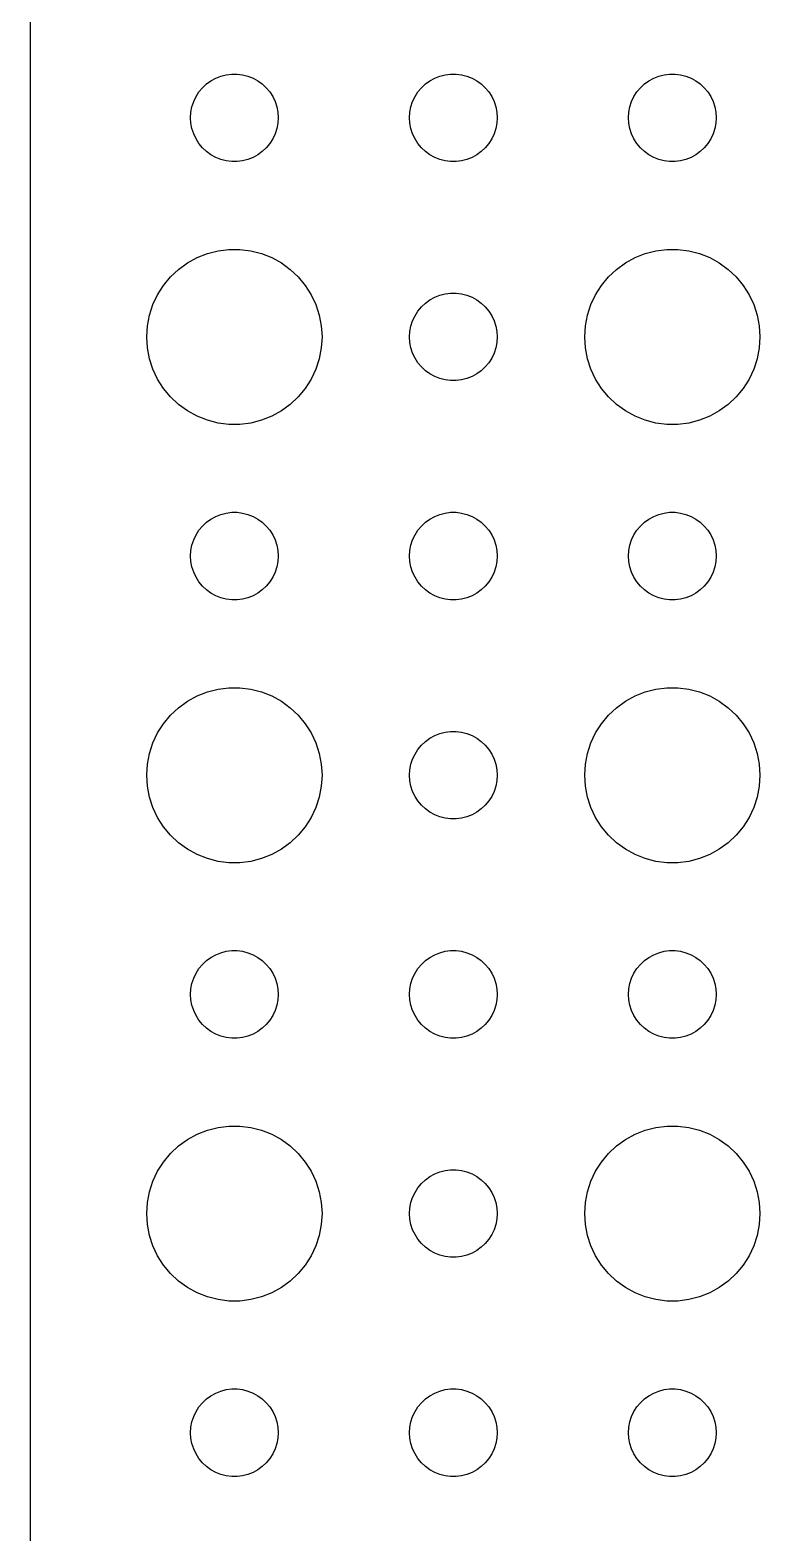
# Model space of a CAD drawing. Header units: metres. Extents: x -120 to 120, y -112 to 112.
# Drawn here: x -119.5 to -94.5, y -55.9 to -4.5 of the extents above; entities that cross this region are included whole.
import ezdxf

# ---------------------------------------------------------------- set-up
doc = ezdxf.new("R2010")
doc.units = ezdxf.units.M

msp = doc.modelspace()

# ---------------------------------------------------------------- linework, layer by layer
for p, q in [((-119.5, 107), (-119.5, -107)), ((-113.304, -6.23351), (-113.139, -6.14275)), ((-113.139, -6.14275), (-112.964, -6.07341)), ((-112.964, -6.07341), (-112.781, -6.02657)), ((-112.781, -6.02657), (-112.594, -6.00294)), ((-112.594, -6.00294), (-112.406, -6.00294)), ((-112.406, -6.00294), (-112.219, -6.02657)), ((-112.219, -6.02657), (-112.036, -6.07341)), ((-112.036, -6.07341), (-111.861, -6.14275)), ((-111.861, -6.14275), (-111.696, -6.23351)), ((-105.804, -6.23351), (-105.639, -6.14275)), ((-105.639, -6.14275), (-105.464, -6.07341)), ((-105.464, -6.07341), (-105.281, -6.02657)), ((-105.281, -6.02657), (-105.094, -6.00294)), ((-105.094, -6.00294), (-104.906, -6.00294)), ((-104.906, -6.00294), (-104.719, -6.02657)), ((-104.719, -6.02657), (-104.536, -6.07341)), ((-104.536, -6.07341), (-104.361, -6.14275)), ((-104.361, -6.14275), (-104.196, -6.23351)), ((-98.3037, -6.23351), (-98.1387, -6.14275)), ((-98.1387, -6.14275), (-97.9635, -6.07341)), ((-97.9635, -6.07341), (-97.7811, -6.02657)), ((-97.7811, -6.02657), (-97.5942, -6.00294)), ((-97.5942, -6.00294), (-97.4058, -6.00294)), ((-97.4058, -6.00294), (-97.2189, -6.02657)), ((-97.2189, -6.02657), (-97.0365, -6.07341)), ((-97.0365, -6.07341), (-96.8613, -6.14275)), ((-96.8613, -6.14275), (-96.6963, -6.23351)), ((-113.814, -6.77736), (-113.714, -6.61832)), ((-113.714, -6.61832), (-113.593, -6.47318)), ((-113.593, -6.47318), (-113.456, -6.34422)), ((-113.456, -6.34422), (-113.304, -6.23351)), ((-111.696, -6.23351), (-111.544, -6.34422)), ((-111.544, -6.34422), (-111.407, -6.47318)), ((-111.407, -6.47318), (-111.286, -6.61832)), ((-111.286, -6.61832), (-111.186, -6.77736)), ((-106.314, -6.77736), (-106.214, -6.61832)), ((-106.214, -6.61832), (-106.093, -6.47318)), ((-106.093, -6.47318), (-105.956, -6.34422)), ((-105.956, -6.34422), (-105.804, -6.23351)), ((-104.196, -6.23351), (-104.044, -6.34422)), ((-104.044, -6.34422), (-103.907, -6.47318)), ((-103.907, -6.47318), (-103.786, -6.61832)), ((-103.786, -6.61832), (-103.686, -6.77736)), ((-98.8145, -6.77736), (-98.7135, -6.61832)), ((-98.7135, -6.61832), (-98.5934, -6.47318)), ((-98.5934, -6.47318), (-98.4561, -6.34422)), ((-98.4561, -6.34422), (-98.3037, -6.23351)), ((-96.6963, -6.23351), (-96.5439, -6.34422)), ((-96.5439, -6.34422), (-96.4065, -6.47318)), ((-96.4065, -6.47318), (-96.2865, -6.61832)), ((-96.2865, -6.61832), (-96.1855, -6.77736)), ((-113.988, -7.312), (-113.953, -7.12695)), ((-113.953, -7.12695), (-113.895, -6.9478)), ((-113.895, -6.9478), (-113.814, -6.77736)), ((-111.186, -6.77736), (-111.105, -6.9478)), ((-111.105, -6.9478), (-111.047, -7.12695)), ((-111.047, -7.12695), (-111.012, -7.312)), ((-106.488, -7.312), (-106.453, -7.12695)), ((-106.453, -7.12695), (-106.395, -6.9478)), ((-106.395, -6.9478), (-106.314, -6.77736)), ((-103.686, -6.77736), (-103.605, -6.9478)), ((-103.605, -6.9478), (-103.547, -7.12695)), ((-103.547, -7.12695), (-103.512, -7.312)), ((-98.9882, -7.312), (-98.9529, -7.12695)), ((-98.9529, -7.12695), (-98.8947, -6.9478)), ((-98.8947, -6.9478), (-98.8145, -6.77736)), ((-96.1855, -6.77736), (-96.1053, -6.9478)), ((-96.1053, -6.9478), (-96.0471, -7.12695)), ((-96.0471, -7.12695), (-96.0118, -7.312)), ((-114, -7.5), (-113.988, -7.312)), ((-113.988, -7.68799), (-114, -7.5)), ((-113.953, -7.87303), (-113.988, -7.68799)), ((-111.012, -7.68799), (-111.047, -7.87303)), ((-111.012, -7.312), (-111, -7.5)), ((-111, -7.5), (-111.012, -7.68799)), ((-106.5, -7.5), (-106.488, -7.312)), ((-106.488, -7.68799), (-106.5, -7.5)), ((-106.453, -7.87303), (-106.488, -7.68799)), ((-103.512, -7.68799), (-103.547, -7.87303)), ((-103.512, -7.312), (-103.5, -7.5)), ((-103.5, -7.5), (-103.512, -7.68799)), ((-99, -7.5), (-98.9882, -7.312)), ((-98.9882, -7.68799), (-99, -7.5)), ((-98.9529, -7.87303), (-98.9882, -7.68799)), ((-96.0118, -7.68799), (-96.0471, -7.87303)), ((-96.0118, -7.312), (-96, -7.5)), ((-96, -7.5), (-96.0118, -7.68799)), ((-113.895, -8.05219), (-113.953, -7.87303)), ((-113.814, -8.22263), (-113.895, -8.05219)), ((-113.714, -8.38167), (-113.814, -8.22263)), ((-111.186, -8.22263), (-111.286, -8.38167)), ((-111.105, -8.05219), (-111.186, -8.22263)), ((-111.047, -7.87303), (-111.105, -8.05219)), ((-106.395, -8.05219), (-106.453, -7.87303)), ((-106.314, -8.22263), (-106.395, -8.05219)), ((-106.214, -8.38167), (-106.314, -8.22263)), ((-103.686, -8.22263), (-103.786, -8.38167)), ((-103.605, -8.05219), (-103.686, -8.22263)), ((-103.547, -7.87303), (-103.605, -8.05219)), ((-98.8947, -8.05219), (-98.9529, -7.87303)), ((-98.8145, -8.22263), (-98.8947, -8.05219)), ((-98.7135, -8.38167), (-98.8145, -8.22263)), ((-96.1855, -8.22263), (-96.2865, -8.38167)), ((-96.1053, -8.05219), (-96.1855, -8.22263)), ((-96.0471, -7.87303), (-96.1053, -8.05219)), ((-113.593, -8.52681), (-113.714, -8.38167)), ((-113.456, -8.65576), (-113.593, -8.52681)), ((-113.304, -8.76648), (-113.456, -8.65576)), ((-111.544, -8.65576), (-111.696, -8.76648)), ((-111.407, -8.52681), (-111.544, -8.65576)), ((-111.286, -8.38167), (-111.407, -8.52681)), ((-106.093, -8.52681), (-106.214, -8.38167)), ((-105.956, -8.65576), (-106.093, -8.52681)), ((-105.804, -8.76648), (-105.956, -8.65576)), ((-104.044, -8.65576), (-104.196, -8.76648)), ((-103.907, -8.52681), (-104.044, -8.65576)), ((-103.786, -8.38167), (-103.907, -8.52681)), ((-98.5934, -8.52681), (-98.7135, -8.38167)), ((-98.4561, -8.65576), (-98.5934, -8.52681)), ((-98.3037, -8.76648), (-98.4561, -8.65576)), ((-96.5439, -8.65576), (-96.6963, -8.76648)), ((-96.4065, -8.52681), (-96.5439, -8.65576)), ((-96.2865, -8.38167), (-96.4065, -8.52681)), ((-113.139, -8.85724), (-113.304, -8.76648)), ((-112.964, -8.92657), (-113.139, -8.85724)), ((-112.781, -8.97342), (-112.964, -8.92657)), ((-112.594, -8.99704), (-112.781, -8.97342)), ((-112.406, -8.99704), (-112.594, -8.99704)), ((-112.219, -8.97342), (-112.406, -8.99704)), ((-112.036, -8.92657), (-112.219, -8.97342)), ((-111.861, -8.85724), (-112.036, -8.92657)), ((-111.696, -8.76648), (-111.861, -8.85724)), ((-105.639, -8.85724), (-105.804, -8.76648)), ((-105.464, -8.92657), (-105.639, -8.85724)), ((-105.281, -8.97342), (-105.464, -8.92657)), ((-105.094, -8.99704), (-105.281, -8.97342)), ((-104.906, -8.99704), (-105.094, -8.99704)), ((-104.719, -8.97342), (-104.906, -8.99704)), ((-104.536, -8.92657), (-104.719, -8.97342)), ((-104.361, -8.85724), (-104.536, -8.92657)), ((-104.196, -8.76648), (-104.361, -8.85724)), ((-98.1387, -8.85724), (-98.3037, -8.76648)), ((-97.9635, -8.92657), (-98.1387, -8.85724)), ((-97.7811, -8.97342), (-97.9635, -8.92657)), ((-97.5942, -8.99704), (-97.7811, -8.97342)), ((-97.4058, -8.99704), (-97.5942, -8.99704)), ((-97.2189, -8.97342), (-97.4058, -8.99704)), ((-97.0365, -8.92657), (-97.2189, -8.97342)), ((-96.8613, -8.85724), (-97.0365, -8.92657)), ((-96.6963, -8.76648), (-96.8613, -8.85724)), ((-114.107, -12.467), (-113.777, -12.2855)), ((-113.777, -12.2855), (-113.427, -12.1468)), ((-113.427, -12.1468), (-113.062, -12.0531)), ((-113.062, -12.0531), (-112.688, -12.0059)), ((-112.688, -12.0059), (-112.312, -12.0059)), ((-112.312, -12.0059), (-111.938, -12.0531)), ((-111.938, -12.0531), (-111.573, -12.1468)), ((-111.573, -12.1468), (-111.223, -12.2855)), ((-111.223, -12.2855), (-110.893, -12.467)), ((-99.1075, -12.467), (-98.7773, -12.2855)), ((-98.7773, -12.2855), (-98.427, -12.1468)), ((-98.427, -12.1468), (-98.0621, -12.0531)), ((-98.0621, -12.0531), (-97.6884, -12.0059)), ((-97.6884, -12.0059), (-97.3116, -12.0059)), ((-97.3116, -12.0059), (-96.9379, -12.0531)), ((-96.9379, -12.0531), (-96.573, -12.1468)), ((-96.573, -12.1468), (-96.2227, -12.2855)), ((-96.2227, -12.2855), (-95.8925, -12.467)), ((-114.687, -12.9464), (-114.412, -12.6884)), ((-114.412, -12.6884), (-114.107, -12.467)), ((-110.893, -12.467), (-110.588, -12.6884)), ((-110.588, -12.6884), (-110.313, -12.9464)), ((-99.6869, -12.9464), (-99.4123, -12.6884)), ((-99.4123, -12.6884), (-99.1075, -12.467)), ((-95.8925, -12.467), (-95.5877, -12.6884)), ((-95.5877, -12.6884), (-95.3131, -12.9464)), ((-115.129, -13.5547), (-114.927, -13.2366)), ((-114.927, -13.2366), (-114.687, -12.9464)), ((-110.313, -12.9464), (-110.073, -13.2366)), ((-110.073, -13.2366), (-109.871, -13.5547)), ((-100.129, -13.5547), (-99.927, -13.2366)), ((-99.927, -13.2366), (-99.6869, -12.9464)), ((-95.3131, -12.9464), (-95.073, -13.2366)), ((-95.073, -13.2366), (-94.8711, -13.5547)), ((-115.289, -13.8956), (-115.129, -13.5547)), ((-109.871, -13.5547), (-109.711, -13.8956)), ((-106.093, -13.9732), (-105.956, -13.8442)), ((-105.956, -13.8442), (-105.804, -13.7335)), ((-105.804, -13.7335), (-105.639, -13.6427)), ((-105.639, -13.6427), (-105.464, -13.5734)), ((-105.464, -13.5734), (-105.281, -13.5266)), ((-105.281, -13.5266), (-105.094, -13.5029)), ((-105.094, -13.5029), (-104.906, -13.5029)), ((-104.906, -13.5029), (-104.719, -13.5266)), ((-104.719, -13.5266), (-104.536, -13.5734)), ((-104.536, -13.5734), (-104.361, -13.6427)), ((-104.361, -13.6427), (-104.196, -13.7335)), ((-104.196, -13.7335), (-104.044, -13.8442)), ((-104.044, -13.8442), (-103.907, -13.9732)), ((-100.289, -13.8956), (-100.129, -13.5547)), ((-94.8711, -13.5547), (-94.7107, -13.8956)), ((-115.476, -14.624), (-115.406, -14.2539)), ((-115.406, -14.2539), (-115.289, -13.8956)), ((-109.711, -13.8956), (-109.594, -14.2539)), ((-109.594, -14.2539), (-109.524, -14.624)), ((-106.395, -14.4478), (-106.314, -14.2774)), ((-106.314, -14.2774), (-106.214, -14.1183)), ((-106.214, -14.1183), (-106.093, -13.9732)), ((-103.907, -13.9732), (-103.786, -14.1183)), ((-103.786, -14.1183), (-103.686, -14.2774)), ((-103.686, -14.2774), (-103.605, -14.4478)), ((-100.476, -14.624), (-100.406, -14.2539)), ((-100.406, -14.2539), (-100.289, -13.8956)), ((-94.7107, -13.8956), (-94.5943, -14.2539)), ((-94.5943, -14.2539), (-94.5237, -14.624)), ((-115.5, -15), (-115.476, -14.624)), ((-109.524, -14.624), (-109.5, -15)), ((-106.5, -15), (-106.488, -14.812)), ((-106.488, -14.812), (-106.453, -14.627)), ((-106.453, -14.627), (-106.395, -14.4478)), ((-103.605, -14.4478), (-103.547, -14.627)), ((-103.547, -14.627), (-103.512, -14.812)), ((-103.512, -14.812), (-103.5, -15)), ((-100.5, -15), (-100.476, -14.624)), ((-94.5237, -14.624), (-94.5, -15)), ((-115.476, -15.376), (-115.5, -15)), ((-115.406, -15.7461), (-115.476, -15.376)), ((-109.524, -15.376), (-109.594, -15.7461)), ((-109.5, -15), (-109.524, -15.376)), ((-106.488, -15.188), (-106.5, -15)), ((-106.453, -15.373), (-106.488, -15.188)), ((-106.395, -15.5522), (-106.453, -15.373)), ((-103.547, -15.373), (-103.605, -15.5522)), ((-103.512, -15.188), (-103.547, -15.373)), ((-103.5, -15), (-103.512, -15.188)), ((-100.476, -15.376), (-100.5, -15)), ((-100.406, -15.7461), (-100.476, -15.376)), ((-94.5237, -15.376), (-94.5943, -15.7461)), ((-94.5, -15), (-94.5237, -15.376)), ((-115.289, -16.1044), (-115.406, -15.7461)), ((-109.594, -15.7461), (-109.711, -16.1044)), ((-106.314, -15.7226), (-106.395, -15.5522)), ((-106.214, -15.8817), (-106.314, -15.7226)), ((-106.093, -16.0268), (-106.214, -15.8817)), ((-103.786, -15.8817), (-103.907, -16.0268)), ((-103.686, -15.7226), (-103.786, -15.8817)), ((-103.605, -15.5522), (-103.686, -15.7226)), ((-100.289, -16.1044), (-100.406, -15.7461)), ((-94.5943, -15.7461), (-94.7107, -16.1044)), ((-115.129, -16.4453), (-115.289, -16.1044)), ((-114.927, -16.7634), (-115.129, -16.4453)), ((-109.871, -16.4453), (-110.073, -16.7634)), ((-109.711, -16.1044), (-109.871, -16.4453)), ((-105.956, -16.1558), (-106.093, -16.0268)), ((-105.804, -16.2665), (-105.956, -16.1558)), ((-105.639, -16.3572), (-105.804, -16.2665)), ((-105.464, -16.4266), (-105.639, -16.3572)), ((-105.281, -16.4734), (-105.464, -16.4266)), ((-104.536, -16.4266), (-104.719, -16.4734)), ((-104.361, -16.3572), (-104.536, -16.4266)), ((-104.196, -16.2665), (-104.361, -16.3572)), ((-104.044, -16.1558), (-104.196, -16.2665)), ((-103.907, -16.0268), (-104.044, -16.1558)), ((-100.129, -16.4453), (-100.289, -16.1044)), ((-99.927, -16.7634), (-100.129, -16.4453)), ((-94.8711, -16.4453), (-95.073, -16.7634)), ((-94.7107, -16.1044), (-94.8711, -16.4453)), ((-114.687, -17.0536), (-114.927, -16.7634)), ((-110.073, -16.7634), (-110.313, -17.0536)), ((-105.094, -16.497), (-105.281, -16.4734)), ((-104.906, -16.497), (-105.094, -16.497)), ((-104.719, -16.4734), (-104.906, -16.497)), ((-99.6869, -17.0536), (-99.927, -16.7634)), ((-95.073, -16.7634), (-95.3131, -17.0536)), ((-114.412, -17.3115), (-114.687, -17.0536)), ((-114.107, -17.533), (-114.412, -17.3115)), ((-110.588, -17.3115), (-110.893, -17.533)), ((-110.313, -17.0536), (-110.588, -17.3115)), ((-99.4123, -17.3115), (-99.6869, -17.0536)), ((-99.1075, -17.533), (-99.4123, -17.3115)), ((-95.5877, -17.3115), (-95.8925, -17.533)), ((-95.3131, -17.0536), (-95.5877, -17.3115)), ((-113.777, -17.7145), (-114.107, -17.533)), ((-113.427, -17.8532), (-113.777, -17.7145)), ((-113.062, -17.9469), (-113.427, -17.8532)), ((-112.688, -17.9941), (-113.062, -17.9469)), ((-112.312, -17.9941), (-112.688, -17.9941)), ((-111.938, -17.9469), (-112.312, -17.9941)), ((-111.573, -17.8532), (-111.938, -17.9469)), ((-111.223, -17.7145), (-111.573, -17.8532)), ((-110.893, -17.533), (-111.223, -17.7145)), ((-98.7773, -17.7145), (-99.1075, -17.533)), ((-98.427, -17.8532), (-98.7773, -17.7145)), ((-98.0621, -17.9469), (-98.427, -17.8532)), ((-97.6884, -17.9941), (-98.0621, -17.9469)), ((-97.3116, -17.9941), (-97.6884, -17.9941)), ((-96.9379, -17.9469), (-97.3116, -17.9941)), ((-96.573, -17.8532), (-96.9379, -17.9469)), ((-96.2227, -17.7145), (-96.573, -17.8532)), ((-95.8925, -17.533), (-96.2227, -17.7145)), ((-113.139, -21.1427), (-112.964, -21.0734)), ((-112.964, -21.0734), (-112.781, -21.0266)), ((-112.781, -21.0266), (-112.594, -21.003)), ((-112.594, -21.003), (-112.406, -21.003)), ((-112.406, -21.003), (-112.219, -21.0266)), ((-112.219, -21.0266), (-112.036, -21.0734)), ((-112.036, -21.0734), (-111.861, -21.1427)), ((-105.639, -21.1427), (-105.464, -21.0734)), ((-105.464, -21.0734), (-105.281, -21.0266)), ((-105.281, -21.0266), (-105.094, -21.003)), ((-105.094, -21.003), (-104.906, -21.003)), ((-104.906, -21.003), (-104.719, -21.0266)), ((-104.719, -21.0266), (-104.536, -21.0734)), ((-104.536, -21.0734), (-104.361, -21.1427)), ((-98.1387, -21.1427), (-97.9635, -21.0734)), ((-97.9635, -21.0734), (-97.7811, -21.0266)), ((-97.7811, -21.0266), (-97.5942, -21.003)), ((-97.5942, -21.003), (-97.4058, -21.003)), ((-97.4058, -21.003), (-97.2189, -21.0266)), ((-97.2189, -21.0266), (-97.0365, -21.0734)), ((-97.0365, -21.0734), (-96.8613, -21.1427)), ((-113.714, -21.6183), (-113.593, -21.4732)), ((-113.593, -21.4732), (-113.456, -21.3442)), ((-113.456, -21.3442), (-113.304, -21.2335)), ((-113.304, -21.2335), (-113.139, -21.1427)), ((-111.861, -21.1427), (-111.696, -21.2335)), ((-111.696, -21.2335), (-111.544, -21.3442)), ((-111.544, -21.3442), (-111.407, -21.4732)), ((-111.407, -21.4732), (-111.286, -21.6183)), ((-106.214, -21.6183), (-106.093, -21.4732)), ((-106.093, -21.4732), (-105.956, -21.3442)), ((-105.956, -21.3442), (-105.804, -21.2335)), ((-105.804, -21.2335), (-105.639, -21.1427)), ((-104.361, -21.1427), (-104.196, -21.2335)), ((-104.196, -21.2335), (-104.044, -21.3442)), ((-104.044, -21.3442), (-103.907, -21.4732)), ((-103.907, -21.4732), (-103.786, -21.6183)), ((-98.7135, -21.6183), (-98.5934, -21.4732)), ((-98.5934, -21.4732), (-98.4561, -21.3442)), ((-98.4561, -21.3442), (-98.3037, -21.2335)), ((-98.3037, -21.2335), (-98.1387, -21.1427)), ((-96.8613, -21.1427), (-96.6963, -21.2335)), ((-96.6963, -21.2335), (-96.5439, -21.3442)), ((-96.5439, -21.3442), (-96.4065, -21.4732)), ((-96.4065, -21.4732), (-96.2865, -21.6183)), ((-113.953, -22.127), (-113.895, -21.9478)), ((-113.895, -21.9478), (-113.814, -21.7774)), ((-113.814, -21.7774), (-113.714, -21.6183)), ((-111.286, -21.6183), (-111.186, -21.7774)), ((-111.186, -21.7774), (-111.105, -21.9478)), ((-111.105, -21.9478), (-111.047, -22.127)), ((-106.453, -22.127), (-106.395, -21.9478)), ((-106.395, -21.9478), (-106.314, -21.7774)), ((-106.314, -21.7774), (-106.214, -21.6183)), ((-103.786, -21.6183), (-103.686, -21.7774)), ((-103.686, -21.7774), (-103.605, -21.9478)), ((-103.605, -21.9478), (-103.547, -22.127)), ((-98.9529, -22.127), (-98.8947, -21.9478)), ((-98.8947, -21.9478), (-98.8145, -21.7774)), ((-98.8145, -21.7774), (-98.7135, -21.6183)), ((-96.2865, -21.6183), (-96.1855, -21.7774)), ((-96.1855, -21.7774), (-96.1053, -21.9478)), ((-96.1053, -21.9478), (-96.0471, -22.127)), ((-114, -22.5), (-113.988, -22.312)), ((-113.988, -22.688), (-114, -22.5)), ((-113.988, -22.312), (-113.953, -22.127)), ((-111.047, -22.127), (-111.012, -22.312)), ((-111.012, -22.312), (-111, -22.5)), ((-111, -22.5), (-111.012, -22.688)), ((-106.5, -22.5), (-106.488, -22.312)), ((-106.488, -22.688), (-106.5, -22.5)), ((-106.488, -22.312), (-106.453, -22.127)), ((-103.547, -22.127), (-103.512, -22.312)), ((-103.512, -22.312), (-103.5, -22.5)), ((-103.5, -22.5), (-103.512, -22.688)), ((-99, -22.5), (-98.9882, -22.312)), ((-98.9882, -22.688), (-99, -22.5)), ((-98.9882, -22.312), (-98.9529, -22.127)), ((-96.0471, -22.127), (-96.0118, -22.312)), ((-96.0118, -22.312), (-96, -22.5)), ((-96, -22.5), (-96.0118, -22.688)), ((-113.953, -22.873), (-113.988, -22.688)), ((-113.895, -23.0522), (-113.953, -22.873)), ((-113.814, -23.2226), (-113.895, -23.0522)), ((-111.105, -23.0522), (-111.186, -23.2226)), ((-111.047, -22.873), (-111.105, -23.0522)), ((-111.012, -22.688), (-111.047, -22.873)), ((-106.453, -22.873), (-106.488, -22.688)), ((-106.395, -23.0522), (-106.453, -22.873)), ((-106.314, -23.2226), (-106.395, -23.0522)), ((-103.605, -23.0522), (-103.686, -23.2226)), ((-103.547, -22.873), (-103.605, -23.0522)), ((-103.512, -22.688), (-103.547, -22.873)), ((-98.9529, -22.873), (-98.9882, -22.688)), ((-98.8947, -23.0522), (-98.9529, -22.873)), ((-98.8145, -23.2226), (-98.8947, -23.0522)), ((-96.1053, -23.0522), (-96.1855, -23.2226)), ((-96.0471, -22.873), (-96.1053, -23.0522)), ((-96.0118, -22.688), (-96.0471, -22.873)), ((-113.714, -23.3817), (-113.814, -23.2226)), ((-113.593, -23.5268), (-113.714, -23.3817)), ((-113.456, -23.6558), (-113.593, -23.5268)), ((-113.304, -23.7665), (-113.456, -23.6558)), ((-111.544, -23.6558), (-111.696, -23.7665)), ((-111.407, -23.5268), (-111.544, -23.6558)), ((-111.286, -23.3817), (-111.407, -23.5268)), ((-111.186, -23.2226), (-111.286, -23.3817)), ((-106.214, -23.3817), (-106.314, -23.2226)), ((-106.093, -23.5268), (-106.214, -23.3817)), ((-105.956, -23.6558), (-106.093, -23.5268)), ((-105.804, -23.7665), (-105.956, -23.6558)), ((-104.044, -23.6558), (-104.196, -23.7665)), ((-103.907, -23.5268), (-104.044, -23.6558)), ((-103.786, -23.3817), (-103.907, -23.5268)), ((-103.686, -23.2226), (-103.786, -23.3817)), ((-98.7135, -23.3817), (-98.8145, -23.2226)), ((-98.5934, -23.5268), (-98.7135, -23.3817)), ((-98.4561, -23.6558), (-98.5934, -23.5268)), ((-98.3037, -23.7665), (-98.4561, -23.6558)), ((-96.5439, -23.6558), (-96.6963, -23.7665)), ((-96.4065, -23.5268), (-96.5439, -23.6558)), ((-96.2865, -23.3817), (-96.4065, -23.5268)), ((-96.1855, -23.2226), (-96.2865, -23.3817)), ((-113.139, -23.8572), (-113.304, -23.7665)), ((-112.964, -23.9266), (-113.139, -23.8572)), ((-112.781, -23.9734), (-112.964, -23.9266)), ((-112.594, -23.997), (-112.781, -23.9734)), ((-112.406, -23.997), (-112.594, -23.997)), ((-112.219, -23.9734), (-112.406, -23.997)), ((-112.036, -23.9266), (-112.219, -23.9734)), ((-111.861, -23.8572), (-112.036, -23.9266)), ((-111.696, -23.7665), (-111.861, -23.8572)), ((-105.639, -23.8572), (-105.804, -23.7665)), ((-105.464, -23.9266), (-105.639, -23.8572)), ((-105.281, -23.9734), (-105.464, -23.9266)), ((-105.094, -23.997), (-105.281, -23.9734)), ((-104.906, -23.997), (-105.094, -23.997)), ((-104.719, -23.9734), (-104.906, -23.997)), ((-104.536, -23.9266), (-104.719, -23.9734)), ((-104.361, -23.8572), (-104.536, -23.9266)), ((-104.196, -23.7665), (-104.361, -23.8572)), ((-98.1387, -23.8572), (-98.3037, -23.7665)), ((-97.9635, -23.9266), (-98.1387, -23.8572)), ((-97.7811, -23.9734), (-97.9635, -23.9266)), ((-97.5942, -23.997), (-97.7811, -23.9734)), ((-97.4058, -23.997), (-97.5942, -23.997)), ((-97.2189, -23.9734), (-97.4058, -23.997)), ((-97.0365, -23.9266), (-97.2189, -23.9734)), ((-96.8613, -23.8572), (-97.0365, -23.9266)), ((-96.6963, -23.7665), (-96.8613, -23.8572)), ((-113.777, -27.2855), (-113.427, -27.1468)), ((-113.427, -27.1468), (-113.062, -27.0531)), ((-113.062, -27.0531), (-112.688, -27.0059)), ((-112.688, -27.0059), (-112.312, -27.0059)), ((-112.312, -27.0059), (-111.938, -27.0531)), ((-111.938, -27.0531), (-111.573, -27.1468)), ((-111.573, -27.1468), (-111.223, -27.2855)), ((-98.7773, -27.2855), (-98.427, -27.1468)), ((-98.427, -27.1468), (-98.0621, -27.0531)), ((-98.0621, -27.0531), (-97.6884, -27.0059)), ((-97.6884, -27.0059), (-97.3116, -27.0059)), ((-97.3116, -27.0059), (-96.9379, -27.0531)), ((-96.9379, -27.0531), (-96.573, -27.1468)), ((-96.573, -27.1468), (-96.2227, -27.2855)), ((-114.687, -27.9464), (-114.412, -27.6884)), ((-114.412, -27.6884), (-114.107, -27.467)), ((-114.107, -27.467), (-113.777, -27.2855)), ((-111.223, -27.2855), (-110.893, -27.467)), ((-110.893, -27.467), (-110.588, -27.6884)), ((-110.588, -27.6884), (-110.313, -27.9464)), ((-99.6869, -27.9464), (-99.4123, -27.6884)), ((-99.4123, -27.6884), (-99.1075, -27.467)), ((-99.1075, -27.467), (-98.7773, -27.2855)), ((-96.2227, -27.2855), (-95.8925, -27.467)), ((-95.8925, -27.467), (-95.5877, -27.6884)), ((-95.5877, -27.6884), (-95.3131, -27.9464)), ((-115.129, -28.5547), (-114.927, -28.2366)), ((-114.927, -28.2366), (-114.687, -27.9464)), ((-110.313, -27.9464), (-110.073, -28.2366)), ((-110.073, -28.2366), (-109.871, -28.5547)), ((-100.129, -28.5547), (-99.927, -28.2366)), ((-99.927, -28.2366), (-99.6869, -27.9464)), ((-95.3131, -27.9464), (-95.073, -28.2366)), ((-95.073, -28.2366), (-94.8711, -28.5547)), ((-115.289, -28.8956), (-115.129, -28.5547)), ((-109.871, -28.5547), (-109.711, -28.8956)), ((-105.956, -28.8442), (-105.804, -28.7335)), ((-105.804, -28.7335), (-105.639, -28.6427)), ((-105.639, -28.6427), (-105.464, -28.5734)), ((-105.464, -28.5734), (-105.281, -28.5266)), ((-105.281, -28.5266), (-105.094, -28.503)), ((-105.094, -28.503), (-104.906, -28.503)), ((-104.906, -28.503), (-104.719, -28.5266)), ((-104.719, -28.5266), (-104.536, -28.5734)), ((-104.536, -28.5734), (-104.361, -28.6427)), ((-104.361, -28.6427), (-104.196, -28.7335)), ((-104.196, -28.7335), (-104.044, -28.8442)), ((-100.289, -28.8956), (-100.129, -28.5547)), ((-94.8711, -28.5547), (-94.7107, -28.8956)), ((-115.476, -29.624), (-115.406, -29.2539)), ((-115.406, -29.2539), (-115.289, -28.8956)), ((-109.711, -28.8956), (-109.594, -29.2539)), ((-109.594, -29.2539), (-109.524, -29.624)), ((-106.395, -29.4478), (-106.314, -29.2774)), ((-106.314, -29.2774), (-106.214, -29.1183)), ((-106.214, -29.1183), (-106.093, -28.9732)), ((-106.093, -28.9732), (-105.956, -28.8442)), ((-104.044, -28.8442), (-103.907, -28.9732)), ((-103.907, -28.9732), (-103.786, -29.1183)), ((-103.786, -29.1183), (-103.686, -29.2774)), ((-103.686, -29.2774), (-103.605, -29.4478)), ((-100.476, -29.624), (-100.406, -29.2539)), ((-100.406, -29.2539), (-100.289, -28.8956)), ((-94.7107, -28.8956), (-94.5943, -29.2539)), ((-94.5943, -29.2539), (-94.5237, -29.624)), ((-115.5, -30), (-115.476, -29.624)), ((-109.524, -29.624), (-109.5, -30)), ((-106.5, -30), (-106.488, -29.812)), ((-106.488, -29.812), (-106.453, -29.627)), ((-106.453, -29.627), (-106.395, -29.4478)), ((-103.605, -29.4478), (-103.547, -29.627)), ((-103.547, -29.627), (-103.512, -29.812)), ((-103.512, -29.812), (-103.5, -30)), ((-100.5, -30), (-100.476, -29.624)), ((-94.5237, -29.624), (-94.5, -30)), ((-115.476, -30.376), (-115.5, -30)), ((-109.5, -30), (-109.524, -30.376)), ((-106.488, -30.188), (-106.5, -30)), ((-106.453, -30.373), (-106.488, -30.188)), ((-103.512, -30.188), (-103.547, -30.373)), ((-103.5, -30), (-103.512, -30.188)), ((-100.476, -30.376), (-100.5, -30)), ((-94.5, -30), (-94.5237, -30.376)), ((-115.406, -30.7461), (-115.476, -30.376)), ((-115.289, -31.1044), (-115.406, -30.7461)), ((-109.594, -30.7461), (-109.711, -31.1044)), ((-109.524, -30.376), (-109.594, -30.7461)), ((-106.395, -30.5522), (-106.453, -30.373)), ((-106.314, -30.7226), (-106.395, -30.5522)), ((-106.214, -30.8817), (-106.314, -30.7226)), ((-103.686, -30.7226), (-103.786, -30.8817)), ((-103.605, -30.5522), (-103.686, -30.7226)), ((-103.547, -30.373), (-103.605, -30.5522)), ((-100.406, -30.7461), (-100.476, -30.376)), ((-100.289, -31.1044), (-100.406, -30.7461)), ((-94.5943, -30.7461), (-94.7107, -31.1044)), ((-94.5237, -30.376), (-94.5943, -30.7461)), ((-115.129, -31.4453), (-115.289, -31.1044)), ((-109.711, -31.1044), (-109.871, -31.4453)), ((-106.093, -31.0268), (-106.214, -30.8817)), ((-105.956, -31.1558), (-106.093, -31.0268)), ((-105.804, -31.2665), (-105.956, -31.1558)), ((-105.639, -31.3572), (-105.804, -31.2665)), ((-105.464, -31.4266), (-105.639, -31.3572)), ((-104.361, -31.3572), (-104.536, -31.4266)), ((-104.196, -31.2665), (-104.361, -31.3572)), ((-104.044, -31.1558), (-104.196, -31.2665)), ((-103.907, -31.0268), (-104.044, -31.1558)), ((-103.786, -30.8817), (-103.907, -31.0268)), ((-100.129, -31.4453), (-100.289, -31.1044)), ((-94.7107, -31.1044), (-94.8711, -31.4453)), ((-114.927, -31.7634), (-115.129, -31.4453)), ((-114.687, -32.0536), (-114.927, -31.7634)), ((-110.073, -31.7634), (-110.313, -32.0536)), ((-109.871, -31.4453), (-110.073, -31.7634)), ((-105.281, -31.4734), (-105.464, -31.4266)), ((-105.094, -31.497), (-105.281, -31.4734)), ((-104.906, -31.497), (-105.094, -31.497)), ((-104.719, -31.4734), (-104.906, -31.497)), ((-104.536, -31.4266), (-104.719, -31.4734)), ((-99.927, -31.7634), (-100.129, -31.4453)), ((-99.6869, -32.0536), (-99.927, -31.7634)), ((-95.073, -31.7634), (-95.3131, -32.0536)), ((-94.8711, -31.4453), (-95.073, -31.7634)), ((-114.412, -32.3115), (-114.687, -32.0536)), ((-114.107, -32.533), (-114.412, -32.3115)), ((-110.588, -32.3115), (-110.893, -32.533)), ((-110.313, -32.0536), (-110.588, -32.3115)), ((-99.4123, -32.3115), (-99.6869, -32.0536)), ((-99.1075, -32.533), (-99.4123, -32.3115)), ((-95.5877, -32.3115), (-95.8925, -32.533)), ((-95.3131, -32.0536), (-95.5877, -32.3115)), ((-113.777, -32.7145), (-114.107, -32.533)), ((-113.427, -32.8532), (-113.777, -32.7145)), ((-113.062, -32.9469), (-113.427, -32.8532)), ((-111.573, -32.8532), (-111.938, -32.9469)), ((-111.223, -32.7145), (-111.573, -32.8532)), ((-110.893, -32.533), (-111.223, -32.7145)), ((-98.7773, -32.7145), (-99.1075, -32.533)), ((-98.427, -32.8532), (-98.7773, -32.7145)), ((-98.0621, -32.9469), (-98.427, -32.8532)), ((-96.573, -32.8532), (-96.9379, -32.9469)), ((-96.2227, -32.7145), (-96.573, -32.8532)), ((-95.8925, -32.533), (-96.2227, -32.7145)), ((-112.688, -32.9941), (-113.062, -32.9469)), ((-112.312, -32.9941), (-112.688, -32.9941)), ((-111.938, -32.9469), (-112.312, -32.9941)), ((-97.6884, -32.9941), (-98.0621, -32.9469)), ((-97.3116, -32.9941), (-97.6884, -32.9941)), ((-96.9379, -32.9469), (-97.3116, -32.9941)), ((-113.714, -36.6183), (-113.593, -36.4732)), ((-113.593, -36.4732), (-113.456, -36.3442)), ((-113.456, -36.3442), (-113.304, -36.2335)), ((-113.304, -36.2335), (-113.139, -36.1428)), ((-113.139, -36.1428), (-112.964, -36.0734)), ((-112.964, -36.0734), (-112.781, -36.0266)), ((-112.781, -36.0266), (-112.594, -36.003)), ((-112.594, -36.003), (-112.406, -36.003)), ((-112.406, -36.003), (-112.219, -36.0266)), ((-112.219, -36.0266), (-112.036, -36.0734)), ((-112.036, -36.0734), (-111.861, -36.1428)), ((-111.861, -36.1428), (-111.696, -36.2335)), ((-111.696, -36.2335), (-111.544, -36.3442)), ((-111.544, -36.3442), (-111.407, -36.4732)), ((-111.407, -36.4732), (-111.286, -36.6183)), ((-106.214, -36.6183), (-106.093, -36.4732)), ((-106.093, -36.4732), (-105.956, -36.3442)), ((-105.956, -36.3442), (-105.804, -36.2335)), ((-105.804, -36.2335), (-105.639, -36.1428)), ((-105.639, -36.1428), (-105.464, -36.0734)), ((-105.464, -36.0734), (-105.281, -36.0266)), ((-105.281, -36.0266), (-105.094, -36.003)), ((-105.094, -36.003), (-104.906, -36.003)), ((-104.906, -36.003), (-104.719, -36.0266)), ((-104.719, -36.0266), (-104.536, -36.0734)), ((-104.536, -36.0734), (-104.361, -36.1428)), ((-104.361, -36.1428), (-104.196, -36.2335)), ((-104.196, -36.2335), (-104.044, -36.3442)), ((-104.044, -36.3442), (-103.907, -36.4732)), ((-103.907, -36.4732), (-103.786, -36.6183)), ((-98.7135, -36.6183), (-98.5934, -36.4732)), ((-98.5934, -36.4732), (-98.4561, -36.3442)), ((-98.4561, -36.3442), (-98.3037, -36.2335)), ((-98.3037, -36.2335), (-98.1387, -36.1428)), ((-98.1387, -36.1428), (-97.9635, -36.0734)), ((-97.9635, -36.0734), (-97.7811, -36.0266)), ((-97.7811, -36.0266), (-97.5942, -36.003)), ((-97.5942, -36.003), (-97.4058, -36.003)), ((-97.4058, -36.003), (-97.2189, -36.0266)), ((-97.2189, -36.0266), (-97.0365, -36.0734)), ((-97.0365, -36.0734), (-96.8613, -36.1428)), ((-96.8613, -36.1428), (-96.6963, -36.2335)), ((-96.6963, -36.2335), (-96.5439, -36.3442)), ((-96.5439, -36.3442), (-96.4065, -36.4732)), ((-96.4065, -36.4732), (-96.2865, -36.6183)), ((-113.953, -37.127), (-113.895, -36.9478)), ((-113.895, -36.9478), (-113.814, -36.7774)), ((-113.814, -36.7774), (-113.714, -36.6183)), ((-111.286, -36.6183), (-111.186, -36.7774)), ((-111.186, -36.7774), (-111.105, -36.9478)), ((-111.105, -36.9478), (-111.047, -37.127)), ((-106.453, -37.127), (-106.395, -36.9478)), ((-106.395, -36.9478), (-106.314, -36.7774)), ((-106.314, -36.7774), (-106.214, -36.6183)), ((-103.786, -36.6183), (-103.686, -36.7774)), ((-103.686, -36.7774), (-103.605, -36.9478)), ((-103.605, -36.9478), (-103.547, -37.127)), ((-98.9529, -37.127), (-98.8947, -36.9478)), ((-98.8947, -36.9478), (-98.8145, -36.7774)), ((-98.8145, -36.7774), (-98.7135, -36.6183)), ((-96.2865, -36.6183), (-96.1855, -36.7774)), ((-96.1855, -36.7774), (-96.1053, -36.9478)), ((-96.1053, -36.9478), (-96.0471, -37.127)), ((-114, -37.5), (-113.988, -37.312)), ((-113.988, -37.688), (-114, -37.5)), ((-113.988, -37.312), (-113.953, -37.127)), ((-111.047, -37.127), (-111.012, -37.312)), ((-111.012, -37.312), (-111, -37.5)), ((-111, -37.5), (-111.012, -37.688)), ((-106.5, -37.5), (-106.488, -37.312)), ((-106.488, -37.688), (-106.5, -37.5)), ((-106.488, -37.312), (-106.453, -37.127)), ((-103.547, -37.127), (-103.512, -37.312)), ((-103.512, -37.312), (-103.5, -37.5)), ((-103.5, -37.5), (-103.512, -37.688)), ((-99, -37.5), (-98.9882, -37.312)), ((-98.9882, -37.688), (-99, -37.5)), ((-98.9882, -37.312), (-98.9529, -37.127)), ((-96.0471, -37.127), (-96.0118, -37.312)), ((-96.0118, -37.312), (-96, -37.5)), ((-96, -37.5), (-96.0118, -37.688)), ((-113.953, -37.873), (-113.988, -37.688)), ((-113.895, -38.0522), (-113.953, -37.873)), ((-113.814, -38.2226), (-113.895, -38.0522)), ((-111.105, -38.0522), (-111.186, -38.2226)), ((-111.047, -37.873), (-111.105, -38.0522)), ((-111.012, -37.688), (-111.047, -37.873)), ((-106.453, -37.873), (-106.488, -37.688)), ((-106.395, -38.0522), (-106.453, -37.873)), ((-106.314, -38.2226), (-106.395, -38.0522)), ((-103.605, -38.0522), (-103.686, -38.2226)), ((-103.547, -37.873), (-103.605, -38.0522)), ((-103.512, -37.688), (-103.547, -37.873)), ((-98.9529, -37.873), (-98.9882, -37.688)), ((-98.8947, -38.0522), (-98.9529, -37.873)), ((-98.8145, -38.2226), (-98.8947, -38.0522)), ((-96.1053, -38.0522), (-96.1855, -38.2226)), ((-96.0471, -37.873), (-96.1053, -38.0522)), ((-96.0118, -37.688), (-96.0471, -37.873)), ((-113.714, -38.3817), (-113.814, -38.2226)), ((-113.593, -38.5268), (-113.714, -38.3817)), ((-113.456, -38.6558), (-113.593, -38.5268)), ((-111.407, -38.5268), (-111.544, -38.6558)), ((-111.286, -38.3817), (-111.407, -38.5268)), ((-111.186, -38.2226), (-111.286, -38.3817)), ((-106.214, -38.3817), (-106.314, -38.2226)), ((-106.093, -38.5268), (-106.214, -38.3817)), ((-105.956, -38.6558), (-106.093, -38.5268)), ((-103.907, -38.5268), (-104.044, -38.6558)), ((-103.786, -38.3817), (-103.907, -38.5268)), ((-103.686, -38.2226), (-103.786, -38.3817)), ((-98.7135, -38.3817), (-98.8145, -38.2226)), ((-98.5934, -38.5268), (-98.7135, -38.3817)), ((-98.4561, -38.6558), (-98.5934, -38.5268)), ((-96.4065, -38.5268), (-96.5439, -38.6558)), ((-96.2865, -38.3817), (-96.4065, -38.5268)), ((-96.1855, -38.2226), (-96.2865, -38.3817)), ((-113.304, -38.7665), (-113.456, -38.6558)), ((-113.139, -38.8572), (-113.304, -38.7665)), ((-112.964, -38.9266), (-113.139, -38.8572)), ((-112.781, -38.9734), (-112.964, -38.9266)), ((-112.594, -38.997), (-112.781, -38.9734)), ((-112.406, -38.997), (-112.594, -38.997)), ((-112.219, -38.9734), (-112.406, -38.997)), ((-112.036, -38.9266), (-112.219, -38.9734)), ((-111.861, -38.8572), (-112.036, -38.9266)), ((-111.696, -38.7665), (-111.861, -38.8572)), ((-111.544, -38.6558), (-111.696, -38.7665)), ((-105.804, -38.7665), (-105.956, -38.6558)), ((-105.639, -38.8572), (-105.804, -38.7665)), ((-105.464, -38.9266), (-105.639, -38.8572)), ((-105.281, -38.9734), (-105.464, -38.9266)), ((-105.094, -38.997), (-105.281, -38.9734)), ((-104.906, -38.997), (-105.094, -38.997)), ((-104.719, -38.9734), (-104.906, -38.997)), ((-104.536, -38.9266), (-104.719, -38.9734)), ((-104.361, -38.8572), (-104.536, -38.9266)), ((-104.196, -38.7665), (-104.361, -38.8572)), ((-104.044, -38.6558), (-104.196, -38.7665)), ((-98.3037, -38.7665), (-98.4561, -38.6558)), ((-98.1387, -38.8572), (-98.3037, -38.7665)), ((-97.9635, -38.9266), (-98.1387, -38.8572)), ((-97.7811, -38.9734), (-97.9635, -38.9266)), ((-97.5942, -38.997), (-97.7811, -38.9734)), ((-97.4058, -38.997), (-97.5942, -38.997)), ((-97.2189, -38.9734), (-97.4058, -38.997)), ((-97.0365, -38.9266), (-97.2189, -38.9734)), ((-96.8613, -38.8572), (-97.0365, -38.9266)), ((-96.6963, -38.7665), (-96.8613, -38.8572)), ((-96.5439, -38.6558), (-96.6963, -38.7665)), ((-113.777, -42.2855), (-113.427, -42.1468)), ((-113.427, -42.1468), (-113.062, -42.0531)), ((-113.062, -42.0531), (-112.688, -42.0059)), ((-112.688, -42.0059), (-112.312, -42.0059)), ((-112.312, -42.0059), (-111.938, -42.0531)), ((-111.938, -42.0531), (-111.573, -42.1468)), ((-111.573, -42.1468), (-111.223, -42.2855)), ((-98.7773, -42.2855), (-98.427, -42.1468)), ((-98.427, -42.1468), (-98.0621, -42.0531)), ((-98.0621, -42.0531), (-97.6884, -42.0059)), ((-97.6884, -42.0059), (-97.3116, -42.0059)), ((-97.3116, -42.0059), (-96.9379, -42.0531)), ((-96.9379, -42.0531), (-96.573, -42.1468)), ((-96.573, -42.1468), (-96.2227, -42.2855)), ((-114.687, -42.9464), (-114.412, -42.6885)), ((-114.412, -42.6885), (-114.107, -42.467)), ((-114.107, -42.467), (-113.777, -42.2855)), ((-111.223, -42.2855), (-110.893, -42.467)), ((-110.893, -42.467), (-110.588, -42.6885)), ((-110.588, -42.6885), (-110.313, -42.9464)), ((-99.6869, -42.9464), (-99.4123, -42.6885)), ((-99.4123, -42.6885), (-99.1075, -42.467)), ((-99.1075, -42.467), (-98.7773, -42.2855)), ((-96.2227, -42.2855), (-95.8925, -42.467)), ((-95.8925, -42.467), (-95.5877, -42.6885)), ((-95.5877, -42.6885), (-95.3131, -42.9464)), ((-114.927, -43.2366), (-114.687, -42.9464)), ((-110.313, -42.9464), (-110.073, -43.2366)), ((-99.927, -43.2366), (-99.6869, -42.9464)), ((-95.3131, -42.9464), (-95.073, -43.2366)), ((-115.289, -43.8956), (-115.129, -43.5547)), ((-115.129, -43.5547), (-114.927, -43.2366)), ((-110.073, -43.2366), (-109.871, -43.5547)), ((-109.871, -43.5547), (-109.711, -43.8956)), ((-105.804, -43.7335), (-105.639, -43.6428)), ((-105.639, -43.6428), (-105.464, -43.5734)), ((-105.464, -43.5734), (-105.281, -43.5266)), ((-105.281, -43.5266), (-105.094, -43.503)), ((-105.094, -43.503), (-104.906, -43.503)), ((-104.906, -43.503), (-104.719, -43.5266)), ((-104.719, -43.5266), (-104.536, -43.5734)), ((-104.536, -43.5734), (-104.361, -43.6428)), ((-104.361, -43.6428), (-104.196, -43.7335)), ((-100.289, -43.8956), (-100.129, -43.5547)), ((-100.129, -43.5547), (-99.927, -43.2366)), ((-95.073, -43.2366), (-94.8711, -43.5547)), ((-94.8711, -43.5547), (-94.7107, -43.8956)), ((-115.406, -44.2539), (-115.289, -43.8956)), ((-109.711, -43.8956), (-109.594, -44.2539)), ((-106.314, -44.2774), (-106.214, -44.1183)), ((-106.214, -44.1183), (-106.093, -43.9732)), ((-106.093, -43.9732), (-105.956, -43.8442)), ((-105.956, -43.8442), (-105.804, -43.7335)), ((-104.196, -43.7335), (-104.044, -43.8442)), ((-104.044, -43.8442), (-103.907, -43.9732)), ((-103.907, -43.9732), (-103.786, -44.1183)), ((-103.786, -44.1183), (-103.686, -44.2774)), ((-100.406, -44.2539), (-100.289, -43.8956)), ((-94.7107, -43.8956), (-94.5943, -44.2539)), ((-115.5, -45), (-115.476, -44.624)), ((-115.476, -44.624), (-115.406, -44.2539)), ((-109.594, -44.2539), (-109.524, -44.624)), ((-109.524, -44.624), (-109.5, -45)), ((-106.488, -44.812), (-106.453, -44.627)), ((-106.453, -44.627), (-106.395, -44.4478)), ((-106.395, -44.4478), (-106.314, -44.2774)), ((-103.686, -44.2774), (-103.605, -44.4478)), ((-103.605, -44.4478), (-103.547, -44.627)), ((-103.547, -44.627), (-103.512, -44.812)), ((-100.5, -45), (-100.476, -44.624)), ((-100.476, -44.624), (-100.406, -44.2539)), ((-94.5943, -44.2539), (-94.5237, -44.624)), ((-94.5237, -44.624), (-94.5, -45)), ((-115.476, -45.376), (-115.5, -45)), ((-109.5, -45), (-109.524, -45.376)), ((-106.5, -45), (-106.488, -44.812)), ((-106.488, -45.188), (-106.5, -45)), ((-106.453, -45.373), (-106.488, -45.188)), ((-103.512, -45.188), (-103.547, -45.373)), ((-103.512, -44.812), (-103.5, -45)), ((-103.5, -45), (-103.512, -45.188)), ((-100.476, -45.376), (-100.5, -45)), ((-94.5, -45), (-94.5237, -45.376)), ((-115.406, -45.7461), (-115.476, -45.376)), ((-115.289, -46.1044), (-115.406, -45.7461)), ((-109.594, -45.7461), (-109.711, -46.1044)), ((-109.524, -45.376), (-109.594, -45.7461)), ((-106.395, -45.5522), (-106.453, -45.373)), ((-106.314, -45.7226), (-106.395, -45.5522)), ((-106.214, -45.8817), (-106.314, -45.7226)), ((-103.686, -45.7226), (-103.786, -45.8817)), ((-103.605, -45.5522), (-103.686, -45.7226)), ((-103.547, -45.373), (-103.605, -45.5522)), ((-100.406, -45.7461), (-100.476, -45.376)), ((-100.289, -46.1044), (-100.406, -45.7461)), ((-94.5943, -45.7461), (-94.7107, -46.1044)), ((-94.5237, -45.376), (-94.5943, -45.7461)), ((-115.129, -46.4453), (-115.289, -46.1044)), ((-109.711, -46.1044), (-109.871, -46.4453)), ((-106.093, -46.0268), (-106.214, -45.8817)), ((-105.956, -46.1558), (-106.093, -46.0268)), ((-105.804, -46.2665), (-105.956, -46.1558)), ((-105.639, -46.3572), (-105.804, -46.2665)), ((-104.196, -46.2665), (-104.361, -46.3572)), ((-104.044, -46.1558), (-104.196, -46.2665)), ((-103.907, -46.0268), (-104.044, -46.1558)), ((-103.786, -45.8817), (-103.907, -46.0268)), ((-100.129, -46.4453), (-100.289, -46.1044)), ((-94.7107, -46.1044), (-94.8711, -46.4453)), ((-114.927, -46.7634), (-115.129, -46.4453)), ((-114.687, -47.0536), (-114.927, -46.7634)), ((-110.073, -46.7634), (-110.313, -47.0536)), ((-109.871, -46.4453), (-110.073, -46.7634)), ((-105.464, -46.4266), (-105.639, -46.3572)), ((-105.281, -46.4734), (-105.464, -46.4266)), ((-105.094, -46.497), (-105.281, -46.4734)), ((-104.906, -46.497), (-105.094, -46.497)), ((-104.719, -46.4734), (-104.906, -46.497)), ((-104.536, -46.4266), (-104.719, -46.4734)), ((-104.361, -46.3572), (-104.536, -46.4266)), ((-99.927, -46.7634), (-100.129, -46.4453)), ((-99.6869, -47.0536), (-99.927, -46.7634)), ((-95.073, -46.7634), (-95.3131, -47.0536)), ((-94.8711, -46.4453), (-95.073, -46.7634)), ((-114.412, -47.3115), (-114.687, -47.0536)), ((-114.107, -47.533), (-114.412, -47.3115)), ((-110.588, -47.3115), (-110.893, -47.533)), ((-110.313, -47.0536), (-110.588, -47.3115)), ((-99.4123, -47.3115), (-99.6869, -47.0536)), ((-99.1075, -47.533), (-99.4123, -47.3115)), ((-95.5877, -47.3115), (-95.8925, -47.533)), ((-95.3131, -47.0536), (-95.5877, -47.3115)), ((-113.777, -47.7145), (-114.107, -47.533)), ((-113.427, -47.8532), (-113.777, -47.7145)), ((-111.223, -47.7145), (-111.573, -47.8532)), ((-110.893, -47.533), (-111.223, -47.7145)), ((-98.7773, -47.7145), (-99.1075, -47.533)), ((-98.427, -47.8532), (-98.7773, -47.7145)), ((-96.2227, -47.7145), (-96.573, -47.8532)), ((-95.8925, -47.533), (-96.2227, -47.7145)), ((-113.062, -47.9469), (-113.427, -47.8532)), ((-112.688, -47.9941), (-113.062, -47.9469)), ((-112.312, -47.9941), (-112.688, -47.9941)), ((-111.938, -47.9469), (-112.312, -47.9941)), ((-111.573, -47.8532), (-111.938, -47.9469)), ((-98.0621, -47.9469), (-98.427, -47.8532)), ((-97.6884, -47.9941), (-98.0621, -47.9469)), ((-97.3116, -47.9941), (-97.6884, -47.9941)), ((-96.9379, -47.9469), (-97.3116, -47.9941)), ((-96.573, -47.8532), (-96.9379, -47.9469)), ((-113.593, -51.4732), (-113.456, -51.3442)), ((-113.456, -51.3442), (-113.304, -51.2335)), ((-113.304, -51.2335), (-113.139, -51.1428)), ((-113.139, -51.1428), (-112.964, -51.0734)), ((-112.964, -51.0734), (-112.781, -51.0266)), ((-112.781, -51.0266), (-112.594, -51.003)), ((-112.594, -51.003), (-112.406, -51.003)), ((-112.406, -51.003), (-112.219, -51.0266)), ((-112.219, -51.0266), (-112.036, -51.0734)), ((-112.036, -51.0734), (-111.861, -51.1428)), ((-111.861, -51.1428), (-111.696, -51.2335)), ((-111.696, -51.2335), (-111.544, -51.3442)), ((-111.544, -51.3442), (-111.407, -51.4732)), ((-106.093, -51.4732), (-105.956, -51.3442)), ((-105.956, -51.3442), (-105.804, -51.2335)), ((-105.804, -51.2335), (-105.639, -51.1428)), ((-105.639, -51.1428), (-105.464, -51.0734)), ((-105.464, -51.0734), (-105.281, -51.0266)), ((-105.281, -51.0266), (-105.094, -51.003)), ((-105.094, -51.003), (-104.906, -51.003)), ((-104.906, -51.003), (-104.719, -51.0266)), ((-104.719, -51.0266), (-104.536, -51.0734)), ((-104.536, -51.0734), (-104.361, -51.1428)), ((-104.361, -51.1428), (-104.196, -51.2335)), ((-104.196, -51.2335), (-104.044, -51.3442)), ((-104.044, -51.3442), (-103.907, -51.4732)), ((-98.5934, -51.4732), (-98.4561, -51.3442)), ((-98.4561, -51.3442), (-98.3037, -51.2335)), ((-98.3037, -51.2335), (-98.1387, -51.1428)), ((-98.1387, -51.1428), (-97.9635, -51.0734)), ((-97.9635, -51.0734), (-97.7811, -51.0266)), ((-97.7811, -51.0266), (-97.5942, -51.003)), ((-97.5942, -51.003), (-97.4058, -51.003)), ((-97.4058, -51.003), (-97.2189, -51.0266)), ((-97.2189, -51.0266), (-97.0365, -51.0734)), ((-97.0365, -51.0734), (-96.8613, -51.1428)), ((-96.8613, -51.1428), (-96.6963, -51.2335)), ((-96.6963, -51.2335), (-96.5439, -51.3442)), ((-96.5439, -51.3442), (-96.4065, -51.4732)), ((-113.895, -51.9478), (-113.814, -51.7774)), ((-113.814, -51.7774), (-113.714, -51.6183)), ((-113.714, -51.6183), (-113.593, -51.4732)), ((-111.407, -51.4732), (-111.286, -51.6183)), ((-111.286, -51.6183), (-111.186, -51.7774)), ((-111.186, -51.7774), (-111.105, -51.9478)), ((-106.395, -51.9478), (-106.314, -51.7774)), ((-106.314, -51.7774), (-106.214, -51.6183)), ((-106.214, -51.6183), (-106.093, -51.4732)), ((-103.907, -51.4732), (-103.786, -51.6183)), ((-103.786, -51.6183), (-103.686, -51.7774)), ((-103.686, -51.7774), (-103.605, -51.9478)), ((-98.8947, -51.9478), (-98.8145, -51.7774)), ((-98.8145, -51.7774), (-98.7135, -51.6183)), ((-98.7135, -51.6183), (-98.5934, -51.4732)), ((-96.4065, -51.4732), (-96.2865, -51.6183)), ((-96.2865, -51.6183), (-96.1855, -51.7774)), ((-96.1855, -51.7774), (-96.1053, -51.9478)), ((-114, -52.5), (-113.988, -52.312)), ((-113.988, -52.312), (-113.953, -52.127)), ((-113.953, -52.127), (-113.895, -51.9478)), ((-111.105, -51.9478), (-111.047, -52.127)), ((-111.047, -52.127), (-111.012, -52.312)), ((-111.012, -52.312), (-111, -52.5)), ((-106.5, -52.5), (-106.488, -52.312)), ((-106.488, -52.312), (-106.453, -52.127)), ((-106.453, -52.127), (-106.395, -51.9478)), ((-103.605, -51.9478), (-103.547, -52.127)), ((-103.547, -52.127), (-103.512, -52.312)), ((-103.512, -52.312), (-103.5, -52.5)), ((-99, -52.5), (-98.9882, -52.312)), ((-98.9882, -52.312), (-98.9529, -52.127)), ((-98.9529, -52.127), (-98.8947, -51.9478)), ((-96.1053, -51.9478), (-96.0471, -52.127)), ((-96.0471, -52.127), (-96.0118, -52.312)), ((-96.0118, -52.312), (-96, -52.5)), ((-113.988, -52.688), (-114, -52.5)), ((-113.953, -52.873), (-113.988, -52.688)), ((-113.895, -53.0522), (-113.953, -52.873)), ((-111.047, -52.873), (-111.105, -53.0522)), ((-111.012, -52.688), (-111.047, -52.873)), ((-111, -52.5), (-111.012, -52.688)), ((-106.488, -52.688), (-106.5, -52.5)), ((-106.453, -52.873), (-106.488, -52.688)), ((-106.395, -53.0522), (-106.453, -52.873)), ((-103.547, -52.873), (-103.605, -53.0522)), ((-103.512, -52.688), (-103.547, -52.873)), ((-103.5, -52.5), (-103.512, -52.688)), ((-98.9882, -52.688), (-99, -52.5)), ((-98.9529, -52.873), (-98.9882, -52.688)), ((-98.8947, -53.0522), (-98.9529, -52.873)), ((-96.0471, -52.873), (-96.1053, -53.0522)), ((-96.0118, -52.688), (-96.0471, -52.873)), ((-96, -52.5), (-96.0118, -52.688)), ((-113.814, -53.2226), (-113.895, -53.0522)), ((-113.714, -53.3817), (-113.814, -53.2226)), ((-113.593, -53.5268), (-113.714, -53.3817)), ((-111.286, -53.3817), (-111.407, -53.5268)), ((-111.186, -53.2226), (-111.286, -53.3817)), ((-111.105, -53.0522), (-111.186, -53.2226)), ((-106.314, -53.2226), (-106.395, -53.0522)), ((-106.214, -53.3817), (-106.314, -53.2226)), ((-106.093, -53.5268), (-106.214, -53.3817)), ((-103.786, -53.3817), (-103.907, -53.5268)), ((-103.686, -53.2226), (-103.786, -53.3817)), ((-103.605, -53.0522), (-103.686, -53.2226)), ((-98.8145, -53.2226), (-98.8947, -53.0522)), ((-98.7135, -53.3817), (-98.8145, -53.2226)), ((-98.5934, -53.5268), (-98.7135, -53.3817)), ((-96.2865, -53.3817), (-96.4065, -53.5268)), ((-96.1855, -53.2226), (-96.2865, -53.3817)), ((-96.1053, -53.0522), (-96.1855, -53.2226)), ((-113.456, -53.6558), (-113.593, -53.5268)), ((-113.304, -53.7665), (-113.456, -53.6558)), ((-113.139, -53.8572), (-113.304, -53.7665)), ((-112.964, -53.9266), (-113.139, -53.8572)), ((-112.781, -53.9734), (-112.964, -53.9266)), ((-112.594, -53.997), (-112.781, -53.9734)), ((-112.406, -53.997), (-112.594, -53.997)), ((-112.219, -53.9734), (-112.406, -53.997)), ((-112.036, -53.9266), (-112.219, -53.9734)), ((-111.861, -53.8572), (-112.036, -53.9266)), ((-111.696, -53.7665), (-111.861, -53.8572)), ((-111.544, -53.6558), (-111.696, -53.7665)), ((-111.407, -53.5268), (-111.544, -53.6558)), ((-105.956, -53.6558), (-106.093, -53.5268)), ((-105.804, -53.7665), (-105.956, -53.6558)), ((-105.639, -53.8572), (-105.804, -53.7665)), ((-105.464, -53.9266), (-105.639, -53.8572)), ((-105.281, -53.9734), (-105.464, -53.9266)), ((-105.094, -53.997), (-105.281, -53.9734)), ((-104.906, -53.997), (-105.094, -53.997)), ((-104.719, -53.9734), (-104.906, -53.997)), ((-104.536, -53.9266), (-104.719, -53.9734)), ((-104.361, -53.8572), (-104.536, -53.9266)), ((-104.196, -53.7665), (-104.361, -53.8572)), ((-104.044, -53.6558), (-104.196, -53.7665)), ((-103.907, -53.5268), (-104.044, -53.6558)), ((-98.4561, -53.6558), (-98.5934, -53.5268)), ((-98.3037, -53.7665), (-98.4561, -53.6558)), ((-98.1387, -53.8572), (-98.3037, -53.7665)), ((-97.9635, -53.9266), (-98.1387, -53.8572)), ((-97.7811, -53.9734), (-97.9635, -53.9266)), ((-97.5942, -53.997), (-97.7811, -53.9734)), ((-97.4058, -53.997), (-97.5942, -53.997)), ((-97.2189, -53.9734), (-97.4058, -53.997)), ((-97.0365, -53.9266), (-97.2189, -53.9734)), ((-96.8613, -53.8572), (-97.0365, -53.9266)), ((-96.6963, -53.7665), (-96.8613, -53.8572)), ((-96.5439, -53.6558), (-96.6963, -53.7665)), ((-96.4065, -53.5268), (-96.5439, -53.6558))]:
    msp.add_line(p, q)

doc.saveas('drawing.dxf')
